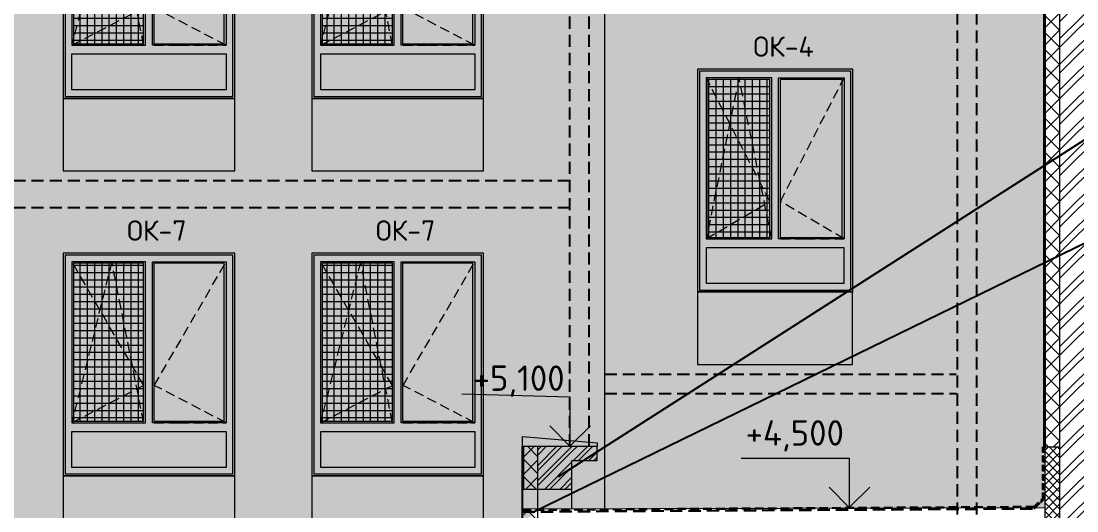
# Model space of a CAD drawing. Header units: millimetres. Extents: x -136099598 to 9192475, y 0 to 779331.
# Drawn here: x 303768 to 314676, y 292992 to 298051 of the extents above; entities that cross this region are included whole.
import ezdxf
from ezdxf import colors
from ezdxf.entities.mleader import LeaderData, LeaderLine
from ezdxf.math import Vec2, Vec3

# ---------------------------------------------------------------- set-up
doc = ezdxf.new("R2010")
doc.units = ezdxf.units.MM
doc.header["$MEASUREMENT"] = 0
for name, pattern in [('01_base$0$DASHED2', [0.375, 0.25, -0.125]), ('ADSK_Штриховая_ш2 п1', [3, 2, -1]), ('DASHED', [19.05, 12.7, -6.35])]:
    doc.linetypes.add(name, pattern=pattern)
doc.layers.get('0').update_dxf_attribs({"color": 250, "lineweight": 9})
doc.layers.get('Defpoints').update_dxf_attribs({"color": 8})
for name, color, linetype, lineweight, true_color in [('!_Окно_00_Штрих_Стекло', 7, 'Continuous', 0, 0x737373), ('RAL 000 80 00', 7, 'Continuous', 0, 0xb9b8b6), ('RAL 100 6030', 7, 'Continuous', 0, 0x989057), ('RAL 7016', 7, 'Continuous', 0, 0x383e42), ('RAL 90 10', 7, 'Continuous', 0, 0xf1ece1)]:
    doc.layers.add(name, color=color, linetype=linetype, lineweight=lineweight, true_color=true_color)
for name, color, linetype, lineweight in [('24_Фасад_разрез_тонкая', 7, 'Continuous', 9), ('АР-Выноски', 5, 'Continuous', 5), ('Подвал', 250, 'ADSK_Штриховая_ш2 п1', 30), ('СТЕНЫ кирпич ЛИДЕР', 250, 'Continuous', 15), ('Фасад_тонкие', 7, 'Continuous', 5), ('фасады', 7, 'Continuous', 9), ('Штриховка', 7, 'Continuous', 5)]:
    doc.layers.add(name, color=color, linetype=linetype, lineweight=lineweight)
for name, color, linetype in [('PDF _0', 7, 'Continuous'), ('PDF _PDF _0', 7, 'Continuous'), ('PDF _Текст', 7, 'Continuous')]:
    doc.layers.add(name, color=color, linetype=linetype)
doc.styles.add('ICOCPEUR', font='isocpeur.ttf')
doc.styles.add('PDF ISOCPEUR', font='isocpeur.ttf')
pattern_1 = [(45, (-14492.97, -21067.68), (-79.549513, 79.549513), []), (45, (-14439.94, -21067.68), (-79.549513, 79.549513), [])]

# ---------------------------------------------------------------- blocks, each defined once
blk = doc.blocks.new('A$Cbac6e4b7')
at = {"layer": 'RAL 100 6030'}
h = blk.add_hatch(color=256, dxfattribs=at)
h.dxf.hatch_style = 1
h.paths.add_polyline_path([(1602, 748), (0, 748), (0, 0), (1602, 0)])
at = {"layer": 'СТЕНЫ кирпич ЛИДЕР', "ltscale": 100}
blk.add_lwpolyline([(0, 748), (1602, 748), (1602, 0), (0, 0)], close=True, dxfattribs=at)
blk = doc.blocks.new('A$Cbb492947')
at = {"layer": '!_Окно_00_Штрих_Стекло'}
h = blk.add_hatch(color=256, dxfattribs=at)
h.dxf.hatch_style = 1
h.set_gradient(color1=(70, 92, 124), color2=(219, 225, 235), name='CURVED')
h.paths.add_polyline_path([(1493, 89), (1493, 2213), (90, 2212), (90, 88)])
at = {"layer": 'PDF _PDF _0', "lineweight": 0, "true_color": 0x636466}
h = blk.add_hatch(dxfattribs=at)
h.set_pattern_fill('ANSI37', color=251, scale=600, angle=135)
h.paths.add_polyline_path([(746, 564), (746, 2197), (105, 2196), (105, 563)])
at = {"layer": 'RAL 7016'}
h = blk.add_hatch(color=256, dxfattribs=at)
h.dxf.hatch_style = 1
h.paths.add_polyline_path([(1602, 2301), (0, 2301), (0, 0), (1602, 0)])
h.paths.add_polyline_path([(852, 2196), (1493, 2196), (1493, 564), (852, 563)], flags=16)
h.paths.add_polyline_path([(746, 2196), (746, 564), (105, 563), (105, 2196)], flags=16)
h.paths.add_polyline_path([(1512, 459), (1512, 88), (90, 88), (90, 459)], flags=16)
at = {"layer": 'PDF _0', "linetype": 'ADSK_Штриховая_ш2 п1', "lineweight": 0, "ltscale": 50}
for points in [[(766, 552), (427, 2213), (89, 548), (746, 935), (89, 2213)], [(856, 548), (1114, 548), (1513, 548), (856, 935), (1513, 2213)]]:
    blk.add_lwpolyline(points, dxfattribs=at)
at = {"layer": 'PDF _PDF _0', "lineweight": 0}
for points in [[(0, 0), (1602, 0), (1602, 2301), (0, 2301)], [(20, 20), (1582, 20), (1582, 2281), (20, 2281)], [(89, 548), (766, 548), (766, 2213), (89, 2213)], [(105, 563), (746, 564), (746, 2196), (105, 2196)], [(1513, 548), (836, 548), (836, 2213), (1513, 2213)], [(852, 563), (1493, 564), (1493, 2196), (852, 2196)], [(1512, 88), (90, 88), (90, 459), (1512, 459)]]:
    blk.add_lwpolyline(points, close=True, dxfattribs=at)
at = {"layer": 'PDF _Текст', "lineweight": 0, "insert": (574, 2429), "char_height": 210, "attachment_point": 7, "style": 'PDF ISOCPEUR'}
blk.add_mtext('ОК-4', dxfattribs=at)
blk = doc.blocks.new('A$C66574624')
at = {"layer": '!_Окно_00_Штрих_Стекло'}
h = blk.add_hatch(color=256, dxfattribs=at)
h.dxf.hatch_style = 1
h.set_gradient(color1=(70, 92, 124), color2=(219, 225, 235), name='CURVED')
h.paths.add_polyline_path([(424, 1626), (1150, 1626), (1150, -5), (424, -6)])
h.paths.add_polyline_path([(1982, 1626), (1256, 1626), (1256, -6), (1982, -5)])
h.paths.add_polyline_path([(409, -110), (2001, -110), (2000, -482), (409, -482)])
at = {"layer": 'PDF _PDF _0', "lineweight": 0, "true_color": 0x636466}
h = blk.add_hatch(dxfattribs=at)
h.set_pattern_fill('ANSI37', color=251, scale=600, angle=135)
h.set_pattern_definition([(180, (404, -569.7), (-7e-15, -75), []), (270, (404, -569.7), (75, -1e-14), [])])
h.paths.add_polyline_path([(1150, -5), (1150, 1627), (424, 1626), (424, -6)])
at = {"layer": 'RAL 7016'}
h = blk.add_hatch(color=256, dxfattribs=at)
h.dxf.hatch_style = 1
h.paths.add_polyline_path([(2091, 1731), (319, 1731), (319, -570), (2091, -570)])
h.paths.add_polyline_path([(1256, 1626), (1982, 1626), (1982, -5), (1256, -6)], flags=16)
h.paths.add_polyline_path([(1150, 1626), (1150, -5), (424, -6), (424, 1626)], flags=16)
h.paths.add_polyline_path([(2001, -110), (2001, -482), (409, -482), (409, -110)], flags=16)
at = {"layer": 'PDF _0', "linetype": 'ADSK_Штриховая_ш2 п1', "lineweight": 0, "ltscale": 50}
for points in [[(1150, -21), (821, 1643), (408, -21), (1150, 365), (408, 1643)], [(1260, -21), (1518, -21), (2002, -21), (1260, 365), (2002, 1643)]]:
    blk.add_lwpolyline(points, dxfattribs=at)
at = {"layer": 'PDF _PDF _0', "lineweight": 0}
for points in [[(319, -570), (2091, -570), (2091, 1731), (319, 1731)], [(339, -550), (2071, -550), (2071, 1711), (339, 1711)], [(408, -21), (1170, -21), (1170, 1643), (408, 1643)], [(2002, -21), (1240, -21), (1240, 1643), (2002, 1643)], [(424, -6), (1150, -5), (1150, 1626), (424, 1626)], [(1256, -6), (1982, -5), (1982, 1626), (1256, 1626)], [(2001, -482), (409, -482), (409, -110), (2001, -110)]]:
    blk.add_lwpolyline(points, close=True, dxfattribs=at)
at = {"layer": 'PDF _Текст', "lineweight": 0, "insert": (978, 1859), "char_height": 210, "attachment_point": 7, "style": 'PDF ISOCPEUR'}
blk.add_mtext('ОК-7', dxfattribs=at)
blk = doc.blocks.new('A$C03ac3970')
at = {"layer": 'RAL 100 6030'}
h = blk.add_hatch(color=256, dxfattribs=at)
h.dxf.hatch_style = 1
h.paths.add_polyline_path([(0, 490), (1772, 490), (1772, -258), (0, -258)])
at = {"layer": 'СТЕНЫ кирпич ЛИДЕР', "ltscale": 100}
blk.add_lwpolyline([(1772, 490), (0, 490), (0, -258), (1772, -258)], close=True, dxfattribs=at)

msp = doc.modelspace()

# ---------------------------------------------------------------- hatches: boundary and pattern name
at = {"ltscale": 40, "true_color": 0x383e42}
h = msp.add_hatch(dxfattribs=at)
h.set_pattern_fill('ANSI32', color=250, scale=500, angle=360)
h.set_pattern_definition([(45, (89019.78, 0.09), (-132.58252, 132.58252), []), (45, (89108.17, 0.09), (-132.58252, 132.58252), [])])
h.paths.add_polyline_path([(315138.1, 302241.3), (314878.1, 302241), (314878.1, 301332.1), (315138.2, 301332.1), (315138.2, 301152.1), (315040.3, 301149.9), (315036.9, 300949.9), (315138.2, 300952.1), (315138.1, 296891.8), (315138.2, 296891.8), (315138.2, 296691.9), (315138.2, 296691.9), (315138.1, 292691.8), (314907, 292691.8), (314907, 292491.8), (315138.2, 292491.8), (315138.1, 288493.7), (314498.2, 288493.6), (314498.2, 288708.1), (314498.2, 302392.1), (315138.1, 302392.3)])
h = msp.add_hatch(dxfattribs=at)
h.set_pattern_fill('ANSI32', color=250, scale=300, angle=360)
h.set_pattern_definition(pattern_1)
h.paths.add_polyline_path([(309108.7, 293660.6), (309108.3, 293212.6), (309455.8, 293213.4), (309455.9, 293660.6)])
h = msp.add_hatch(dxfattribs=at)
h.set_pattern_fill('ANSI32', color=250, scale=300, angle=360)
h.set_pattern_definition(pattern_1)
h.paths.add_polyline_path([(309455.9, 293660.6), (309456, 293509.6), (309715.6, 293509.6), (309715.8, 293660.6)])
at = {"layer": 'RAL 000 80 00'}
h = msp.add_hatch(color=256, dxfattribs=at)
h.dxf.hatch_style = 1
h.paths.add_polyline_path([(320298, 308453.6), (309798, 308453.6), (309798, 293011.9), (314348.6, 293021.8), (314337.3, 302490.6), (320298, 302492)])
at = {"layer": 'RAL 90 10', "ltscale": 100, "transparency": 33554687}
h = msp.add_hatch(color=256, dxfattribs=at)
h.dxf.hatch_style = 1
h.paths.add_polyline_path([(309798, 308453.6), (274563, 308453.6), (274563, 288553.6), (284513, 288553.6), (284555.8, 288553.6), (308948.2, 288553.6), (308948.5, 293010), (309798.2, 293011.9)])
at = {"layer": 'Штриховка', "transparency": 33554636}
h = msp.add_hatch(dxfattribs=at)
h.set_pattern_fill('ANSI37', color=256, scale=1000)
h.set_pattern_definition([(45, (89019.78, 0.09), (-88.388348, 88.388348), []), (135, (89019.78, 0.09), (-88.388348, -88.388348), [])])
h.paths.add_polyline_path([(314498.2, 302392.1), (314498.2, 293651.8), (314348.3, 293651.8), (314348.3, 302392.1)])
h = msp.add_hatch(dxfattribs=at)
h.set_pattern_fill('ANSI37', color=256, scale=1000)
h.set_pattern_definition([(45, (-117526.08, -299816), (-88.388348, 88.388348), []), (135, (-117526.08, -299816), (-88.388348, -88.388348), [])])
h.paths.add_polyline_path([(308958.5, 293660.6), (308958.6, 293213), (309108.3, 293213), (309108.4, 293660.6)])
h = msp.add_hatch(dxfattribs=at)
h.set_pattern_fill('ANSI37', color=256, scale=500)
h.set_pattern_definition([(45, (-183107.26, -291961.59), (-44.194174, 44.194174), []), (135, (-183107.26, -291961.59), (-44.194174, -44.194174), [])])
h.paths.add_polyline_path([(314498.4, 293651.8), (314498.4, 292691.8), (314348.6, 292691.8), (314348.6, 293651.8)])
h = msp.add_hatch(dxfattribs=at)
h.set_pattern_fill('ANSI37', color=256, scale=1000)
h.set_pattern_definition([(45, (65581.15, -8056.67), (-88.388348, 88.388348), []), (135, (65581.15, -8056.67), (-88.388348, -88.388348), [])])
h.paths.add_polyline_path([(308958.2, 293010.2), (308958.4, 288552.2), (309108, 288554.9), (309108, 293010.2)])

# ---------------------------------------------------------------- linework, layer by layer
at = {"ltscale": 150}
for p, q in [((309798, 293011.9, 0.4), (309798, 308453.6, 0)), ((308948.6, 293651.9, 0.4), (308948.6, 293703.1, 0.4)), ((309456, 293213, -0.3), (308948.5, 293213, 0.2)), ((314348.6, 293021.9, 0.3), (308948.5, 293010, 0.4))]:
    msp.add_line(p, q, dxfattribs=at)
at = {"layer": '24_Фасад_разрез_тонкая', "linetype": 'DASHED', "lineweight": 30, "ltscale": 10}
msp.add_line((308948.5, 292981.6, 0), (314232.9, 293014.6, 0.3), dxfattribs=at)
at = {"layer": '24_Фасад_разрез_тонкая', "linetype": 'DASHED', "lineweight": 30, "ltscale": 7}
msp.add_line((308948.6, 293001.6, 0), (314234.4, 293033.9, 0.3), dxfattribs=at)
at = {"layer": '24_Фасад_разрез_тонкая', "linetype": 'DASHED', "lineweight": 30, "ltscale": 5, "elevation": 0.3}
for points in [[(314232.2, 293013.9), (314333, 293111.2), (314333, 293587)], [(314234.4, 293033.9), (314324.1, 293117.8), (314324.1, 293651.9)], [(314248.3, 293029.7), (314332.7, 293111.2), (314332.7, 293587)]]:
    msp.add_lwpolyline(points, dxfattribs=at)
at = {"layer": 'Defpoints', "color": 2, "linetype": '01_base$0$DASHED2', "ltscale": 500}
for p, q in [((309438, 293660.6), (309438, 308453.6, 0)), ((309638, 293660.6), (309638, 308453.6, 0)), ((313437.9, 308453.6, 0), (313438.3, 288554.1, -0.2)), ((313637.9, 308453.6, 0), (313638.3, 288554.1, -0.2)), ((309438, 296403, -0.1), (274923, 296403.6)), ((309438, 296123, -0.1), (274923, 296123.6, 0)), ((309798, 294403.6, 0), (313428.2, 294403.6, -0.1)), ((309798, 294203.6, 0), (313428.2, 294203.6, -0.1))]:
    msp.add_line(p, q, dxfattribs=at)
at = {"layer": 'СТЕНЫ кирпич ЛИДЕР', "lineweight": 25, "ltscale": 100}
for p, q in [((314338.3, 293591.8, 0), (314338.5, 302392.1, -0.3)), ((314348.6, 293651.8, 0.3), (314348.5, 302392.1, -0.3)), ((308958.6, 293213), (308958.6, 293660.6)), ((308948.5, 288202.8, 0.2), (308948.6, 293651.9, 0.4))]:
    msp.add_line(p, q, dxfattribs=at)
at = {"layer": 'Фасад_тонкие'}
for p, q in [((308947.5, 293760.5), (309724.9, 293695.7)), ((308947.5, 293660.6), (308947.5, 293760.5)), ((309724.9, 293660.6), (309724.9, 293695.7))]:
    msp.add_line(p, q, dxfattribs=at)
at = {"layer": 'Фасад_тонкие', "lineweight": 0}
msp.add_lwpolyline([(308322.3, 294200.5), (309438, 294170.5), (309438, 293660.6), (309651.4, 293869.5), (309438, 293660.6), (309229.1, 293869.5)], dxfattribs=at)
at = {"layer": 'Фасад_тонкие', "lineweight": 0, "elevation": 0.3}
msp.add_lwpolyline([(311208.8, 293538), (312324.5, 293538), (312324.5, 293028), (312537.9, 293237), (312324.5, 293028), (312115.6, 293237)], dxfattribs=at)
at = {"layer": 'фасады', "ltscale": 150, "elevation": -0.3}
msp.add_lwpolyline([(314498.2, 302392.1), (314498.2, 288493.6), (315138.2, 288493.6), (315138.2, 292491.8)], dxfattribs=at)
at = {"layer": 'фасады', "ltscale": 150}
msp.add_lwpolyline([(308948.6, 293660.6), (309715.8, 293660.6), (309715.8, 293509.6), (309456, 293509.6), (309455.6, 293011.1)], dxfattribs=at)
at = {"layer": 'фасады', "ltscale": 150, "elevation": 0.3}
msp.add_lwpolyline([(314348.6, 293651.8), (314498.4, 293651.8), (314498.4, 292691.8), (314348.6, 292691.8)], close=True, dxfattribs=at)
at = {"layer": 'Штриховка', "transparency": 33554636}
msp.add_lwpolyline([(309618.2, 292871.8), (309618.5, 288493.6), (309108.4, 288493.6), (309108.4, 293651.9), (309108.4, 293651.9)], dxfattribs=at)

# ---------------------------------------------------------------- block references
at = {"color": 18, "ltscale": 150, "true_color": 0x000000}
for name, p in [('A$C66574624', (303884, 297823.3)), ('A$C66574624', (306454, 297823.3)), ('A$C03ac3970', (304203, 296763.5)), ('A$C03ac3970', (306773, 296763.5)), ('A$C66574624', (303884, 293923.3)), ('A$C66574624', (306454, 293923.3)), ('A$C03ac3970', (304203.2, 292863.5)), ('A$C03ac3970', (306773.2, 292863.5))]:
    msp.add_blockref(name, p, dxfattribs=at)
at = {"layer": 'Подвал', "ltscale": 150}
msp.add_blockref('A$Cbb492947', (310758, 295253.6, 0), dxfattribs=at)
at = {"layer": 'Подвал', "ltscale": 150, "xscale": -1}
msp.add_blockref('A$Cbac6e4b7', (312359.5, 294505.1, 0), dxfattribs=at)

# ---------------------------------------------------------------- texts
at = {"layer": 'PDF _0', "color": 18, "lineweight": 0, "true_color": 0x000000, "char_height": 262.49, "attachment_point": 9, "style": 'PDF ISOCPEUR'}
for s, insert in [('+5,100', (309383.9, 294170.5)), ('+4,500', (312270.1, 293604.9))]:
    msp.add_mtext(s, dxfattribs=dict(at, insert=insert))

# ---------------------------------------------------------------- leaders
at = {"layer": 'АР-Выноски'}
ml = msp.add_multileader_mtext('Standard', dxfattribs=at)
ml.set_content('\\A1;Лоток 400х200\\Pс электроподогревом ', color=256, style='ICOCPEUR')
ml.set_leader_properties()
ml.build(insert=Vec2(0, 0))
ml.multileader.update_dxf_attribs({"text_left_attachment_type": 6, "text_right_attachment_type": 6, "dogleg_length": 100, "arrow_head_size": 250})
ctx = ml.context
ctx.base_point, ctx.char_height, ctx.arrow_head_size, ctx.landing_gap_size, ctx.plane_origin, ctx.plane_x_axis, ctx.plane_y_axis = Vec3(316187.4, 297673.6, 0), 250, 250, 25, Vec3(316900.5, 280523, 0), Vec3(1, -0.0000456), Vec3(0.0000456, 1)
ctx.left_attachment, ctx.right_attachment, ctx.text_align_type = 6, 6, 2
notes = []
notes.append((ctx, [(1, (1, 1, 0), (316076.1, 297673.6, 0), (1, -0.0000456), 111.3, [(1, [(309108.4, 293213, 0)], 0, [])])]))
ctx.mtext.insert, ctx.mtext.text_direction, ctx.mtext.rotation, ctx.mtext.width, ctx.mtext.defined_height, ctx.mtext.alignment, ctx.mtext.flow_direction = Vec3(319512.4, 297998.4, 0), Vec3(1, -0.0000456), 6.2831397, 6612.979, 4330.5, 3, 5
ml = msp.add_multileader_mtext('Standard', dxfattribs=at)
ml.set_content('Водосточный желоб{\\W0.9; \\W0.85;\\C0; }', color=256, style='ICOCPEUR')
ml.set_leader_properties()
ml.build(insert=Vec2(0, 0))
ml.multileader.update_dxf_attribs({"text_left_attachment_type": 6, "text_right_attachment_type": 6, "dogleg_length": 289.2, "arrow_head_size": 250})
ctx = ml.context
ctx.base_point, ctx.char_height, ctx.arrow_head_size, ctx.landing_gap_size, ctx.plane_origin = Vec3(316452.4, 296499, 0), 250, 250, 25, Vec3(306324.9, 285968.8, 0)
ctx.left_attachment, ctx.right_attachment, ctx.text_align_type = 6, 6, 2
notes.append((ctx, [(1, (1, 1, 0), (316276.4, 296499, 0), (1, 0), 176, [(0, [(308828.7, 292870, 0)], 0, [])])]))
ctx.mtext.insert, ctx.mtext.width, ctx.mtext.defined_height, ctx.mtext.alignment, ctx.mtext.flow_direction = Vec3(319502.6, 296799, 0), 3313.127, 647.2, 3, 5
for ctx, leaders in notes:
    for number, flags, end, landing, length, lines in leaders:
        leader = LeaderData()
        leader.index, (leader.has_last_leader_line, leader.has_dogleg_vector, leader.attachment_direction) = number, flags
        leader.last_leader_point, leader.dogleg_vector, leader.dogleg_length = Vec3(end), Vec3(landing), length
        for number, points, colour, breaks in lines:
            line = LeaderLine()
            line.index, line.vertices, line.color, line.breaks = number, Vec3.list(points), colors.encode_raw_color(colour), breaks
            leader.lines.append(line)
        ctx.leaders.append(leader)

doc.saveas('drawing.dxf')
